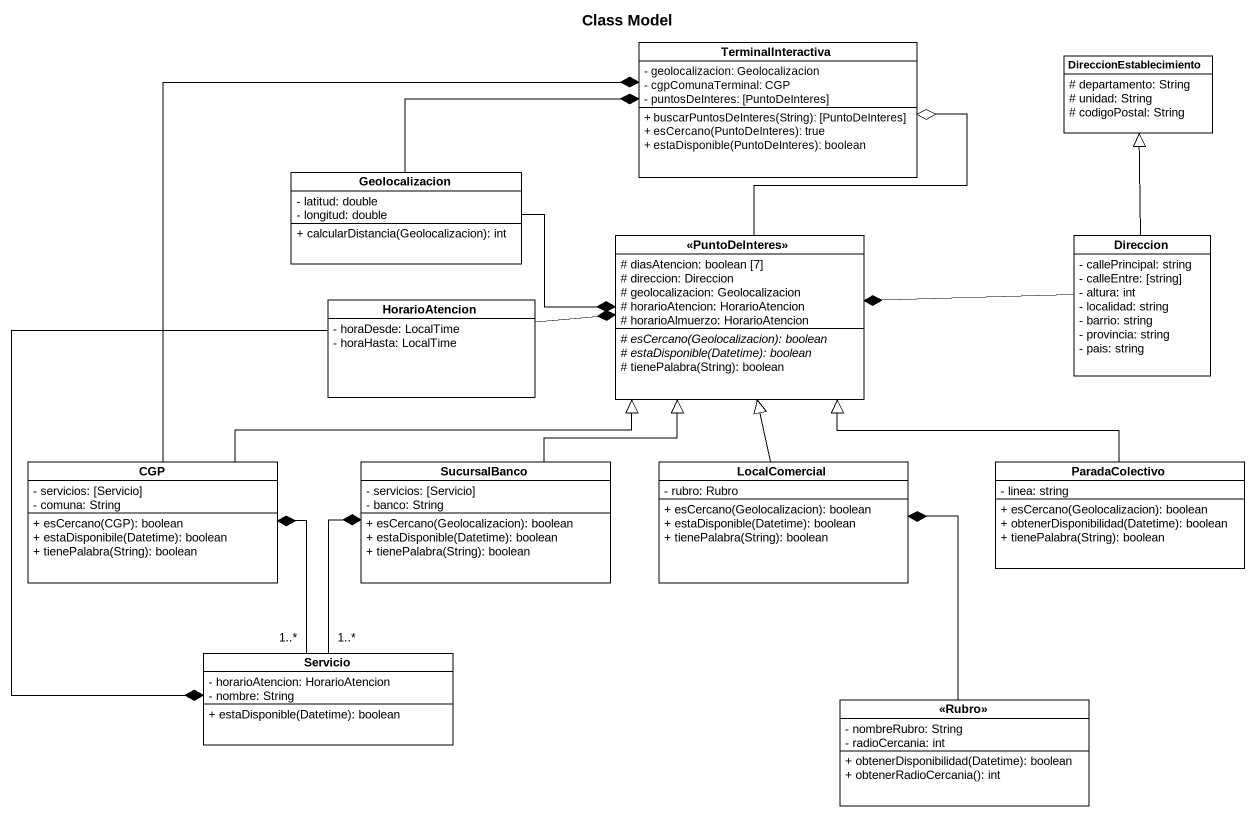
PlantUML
@startuml
title Class Model
hide circle
hide empty members
skinparam classAttributeIconSize 0
class TerminalInteractiva {
  - geolocalizacion: Geolocalizacion
  - cgpComunaTerminal: CGP
  - puntosDeInteres: [PuntoDeInteres]
  + buscarPuntosDeInteres(String): [PuntoDeInteres]
  + esCercano(PuntoDeInteres): true
  + estaDisponible(PuntoDeInteres): boolean
}
class DireccionEstablecimiento {
  # departamento: String
  # unidad: String
  # codigoPostal: String
}
class Geolocalizacion {
  - latitud: double
  - longitud: double
  + calcularDistancia(Geolocalizacion): int
}
class "<<PuntoDeInteres>>" as PuntoDeInteres {
  # diasAtencion: boolean [7]
  # direccion: Direccion
  # geolocalizacion: Geolocalizacion
  # horarioAtencion: HorarioAtencion
  # horarioAlmuerzo: HorarioAtencion
  {abstract} # esCercano(Geolocalizacion): boolean
  {abstract} # estaDisponible(Datetime): boolean
  # tienePalabra(String): boolean
}
class Direccion {
  - callePrincipal: string
  - calleEntre: [string]
  - altura: int
  - localidad: string
  - barrio: string
  - provincia: string
  - pais: string
}
class HorarioAtencion {
  - horaDesde: LocalTime
  - horaHasta: LocalTime
}
class CGP {
  - servicios: [Servicio]
  - comuna: String
  + esCercano(CGP): boolean
  + estaDisponibile(Datetime): boolean
  + tienePalabra(String): boolean
}
class SucursalBanco {
  - servicios: [Servicio]
  - banco: String
  + esCercano(Geolocalizacion): boolean
  + estaDisponible(Datetime): boolean
  + tienePalabra(String): boolean
}
class LocalComercial {
  - rubro: Rubro
  + esCercano(Geolocalizacion): boolean
  + estaDisponible(Datetime): boolean
  + tienePalabra(String): boolean
}
class ParadaColectivo {
  - linea: string
  + esCercano(Geolocalizacion): boolean
  + obtenerDisponibilidad(Datetime): boolean
  + tienePalabra(String): boolean
}
class Servicio {
  - horarioAtencion: HorarioAtencion
  - nombre: String
  + estaDisponible(Datetime): boolean
}
class "<<Rubro>>" as Rubro {
  - nombreRubro: String
  - radioCercania: int
  + obtenerDisponibilidad(Datetime): boolean
  + obtenerRadioCercania(): int
}
Geolocalizacion -right-* TerminalInteractiva
Geolocalizacion -right-* PuntoDeInteres
PuntoDeInteres -up-o TerminalInteractiva
Direccion -up-|> DireccionEstablecimiento
Direccion -left-* PuntoDeInteres
HorarioAtencion -right-* PuntoDeInteres
HorarioAtencion --* Servicio
CGP -up-* TerminalInteractiva
CGP -right-|> PuntoDeInteres
SucursalBanco -up-|> PuntoDeInteres
LocalComercial -up-|> PuntoDeInteres
ParadaColectivo -left-|> PuntoDeInteres
Servicio "1..*" -up-* CGP
Servicio "1..*" -up-* SucursalBanco
Rubro -up-* LocalComercial
@enduml
